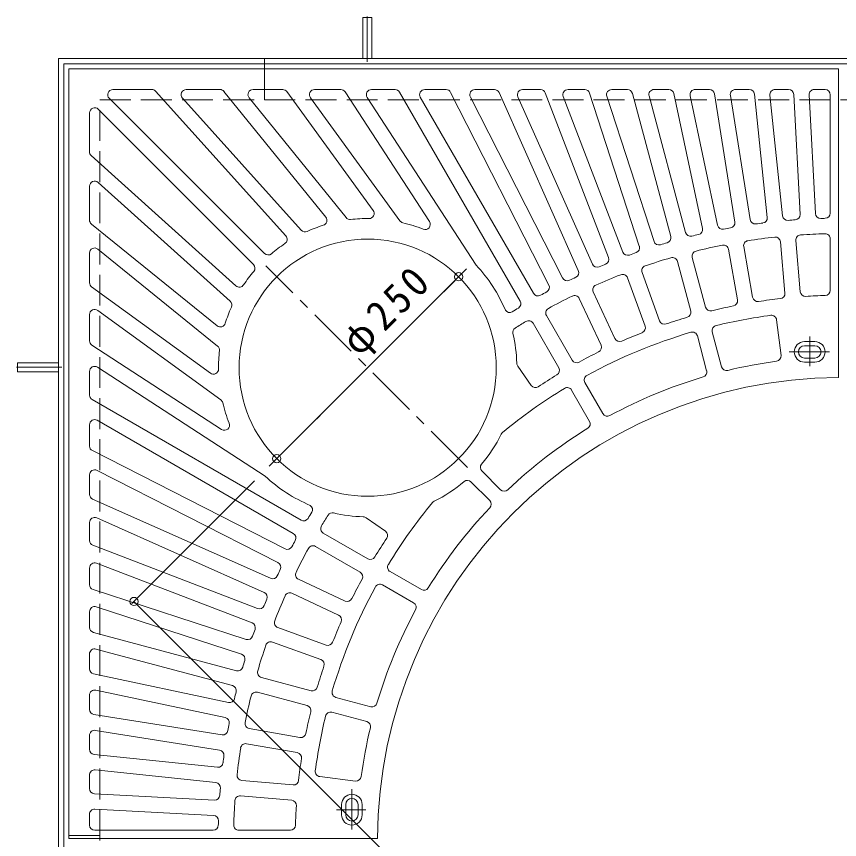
# Model space of a CAD drawing. Units: millimetres at full size, sheet at 1:10; details may follow other scales. Extents: x -1841 to 1849, y -1367 to 1300.
# Drawn here: x -1694 to -894, y 500 to 1300 of the extents above; entities that cross this region are included whole.
import ezdxf

# ---------------------------------------------------------------- set-up
doc = ezdxf.new("R2010")
doc.units = ezdxf.units.MM
doc.header["$LTSCALE"] = 10
doc.header["$PDMODE"] = 32
doc.header["$PDSIZE"] = 8
doc.linetypes.add('CHAIN1', pattern=[8, 5, -1, 1, -1])
doc.linetypes.add('DASHED3', pattern=[4, 3, -1])
for name, color, linetype, lineweight in [('0-0', 3, 'Continuous', 18), ('0-1', 2, 'Continuous', 18), ('0-4', 7, 'Continuous', 18)]:
    doc.layers.add(name, color=color, linetype=linetype, lineweight=lineweight)
doc.styles.add('ＭＳ ゴシック', font='')
doc.styles.get('ＭＳ ゴシック').set_extended_font_data('MS Gothic')

msp = doc.modelspace()

# ---------------------------------------------------------------- linework, layer by layer
at = {"layer": '0-0'}
for p, q in [((-1563.08, 1228.63), (-1600.79, 1228.63)), ((-1559.36, 1226.98), (-1432.71, 1086.31)), ((-1496.64, 1228.63), (-1529.44, 1228.63)), ((-1492.76, 1226.78), (-1393.82, 1104.61)), ((-1435.66, 1228.63), (-1464.47, 1228.63)), ((-1431.61, 1226.57), (-1347.78, 1111.18)), ((-1379.19, 1228.63), (-1404.76, 1228.63)), ((-1375, 1226.35), (-1293.07, 1100.2)), ((-1326.48, 1228.63), (-1349.38, 1228.63)), ((-1322.15, 1226.13), (-1204.9, 1023.05)), ((-1276.9, 1228.63), (-1297.61, 1228.63)), ((-1272.44, 1225.9), (-1177.02, 1038.63)), ((-1229.94, 1228.63), (-1248.84, 1228.63)), ((-1225.37, 1225.66), (-1148.37, 1052.73)), ((-1185.16, 1228.63), (-1202.57, 1228.63)), ((-1180.49, 1225.42), (-1119.03, 1065.31)), ((-1142.17, 1228.63), (-1158.38, 1228.63)), ((-1137.42, 1225.18), (-1089.06, 1076.34)), ((-1100.67, 1228.63), (-1115.89, 1228.63)), ((-1095.84, 1224.92), (-1058.56, 1085.78)), ((-1060.35, 1228.63), (-1074.79, 1228.63)), ((-1055.46, 1224.67), (-1027.6, 1093.62)), ((-1020.95, 1228.63), (-1034.79, 1228.63)), ((-1016.01, 1224.41), (-996.28, 1099.82)), ((-982.23, 1228.63), (-995.64, 1228.63)), ((-977.26, 1224.15), (-964.67, 1104.38)), ((-943.98, 1228.63), (-957.1, 1228.63)), ((-908.47, 1228.63), (-918.94, 1228.63)), ((-1604.32, 1220.1), (-1453.48, 1069.25)), ((-1533.15, 1220.29), (-1417.65, 1092.01)), ((-1468.36, 1220.48), (-1374.13, 1104.12)), ((-1408.8, 1220.69), (-1321.93, 1101.12)), ((-1353.57, 1220.91), (-1247.64, 1057.78)), ((-1301.94, 1221.13), (-1191.9, 1030.55)), ((-1253.3, 1221.36), (-1163.66, 1045.44)), ((-1207.14, 1221.6), (-1134.67, 1058.83)), ((-1163.04, 1221.84), (-1105.02, 1070.68)), ((-1120.64, 1222.09), (-1074.79, 1080.97)), ((-1079.62, 1222.34), (-1044.07, 1089.66)), ((-1039.68, 1222.59), (-1012.93, 1096.74)), ((-1000.58, 1222.85), (-981.46, 1102.17)), ((-962.07, 1223.11), (-949.75, 1105.95)), ((-938.98, 1223.89), (-932.87, 1107.27)), ((-923.94, 1223.37), (-917.89, 1108.06)), ((-903.46, 1223.63), (-903.46, 1108.45)), ((-1614.93, 1209.49), (-1464.08, 1058.64)), ((-1623.46, 1168.24), (-1623.46, 1205.95)), ((-1621.81, 1164.53), (-1481.15, 1037.87)), ((-1615.12, 1138.32), (-1486.84, 1022.82)), ((-1623.46, 1101.81), (-1623.46, 1134.6)), ((-1621.61, 1097.92), (-1499.44, 998.99)), ((-951.91, 1080.62), (-947.55, 1030.8)), ((-936.97, 1081.93), (-932.61, 1032.1)), ((-903.46, 1083.44), (-903.46, 1033.42)), ((-1615.32, 1073.53), (-1498.95, 979.29)), ((-1002.41, 1073.31), (-993.73, 1024.06)), ((-987.64, 1075.91), (-978.96, 1026.66)), ((-1623.46, 1040.82), (-1623.46, 1069.64)), ((-1037.6, 1065.51), (-1024.65, 1017.2)), ((-1052.08, 1061.63), (-1039.14, 1013.32)), ((-1086.45, 1050.79), (-1069.35, 1003.8)), ((-1100.55, 1045.66), (-1083.44, 998.67)), ((-1621.4, 1036.78), (-1506.02, 952.95)), ((-1147.44, 1025.53), (-1126.3, 980.21)), ((-1133.84, 1031.87), (-1112.71, 986.55)), ((-1623.46, 984.36), (-1623.46, 1009.92)), ((-1615.53, 1013.97), (-1495.96, 927.1)), ((-1179.4, 1008.89), (-1154.4, 965.58)), ((-1192.39, 1001.39), (-1167.39, 958.08)), ((-955.61, 1004.81), (-951.35, 970.06)), ((-1018.18, 993.05), (-1009.12, 959.23)), ((-1032.67, 989.16), (-1023.61, 955.35)), ((-1621.19, 980.16), (-1495.03, 898.24)), ((-928.46, 983.63), (-918.46, 983.63)), ((-928.46, 979.63), (-918.46, 979.63)), ((-928.46, 967.63), (-918.46, 967.63)), ((-928.46, 963.63), (-918.46, 963.63)), ((-1623.46, 931.64), (-1623.46, 954.55)), ((-1615.74, 958.74), (-1452.61, 852.8)), ((-1207.25, 959.83), (-1194.1, 941.06)), ((-1154.88, 936.42), (-1137.38, 906.1)), ((-1141.89, 943.92), (-1124.39, 913.6)), ((-1620.97, 927.31), (-1417.88, 810.06)), ((-1615.96, 907.11), (-1425.38, 797.07)), ((-1623.46, 882.07), (-1623.46, 902.78)), ((-1620.73, 877.61), (-1433.46, 782.19)), ((-1616.19, 858.46), (-1440.27, 768.82)), ((-1242.08, 857.86), (-1223.92, 839.69)), ((-1623.46, 835.1), (-1623.46, 854.01)), ((-1252.69, 847.25), (-1234.53, 829.09)), ((-1620.5, 830.54), (-1447.56, 753.54)), ((-1616.43, 812.31), (-1453.66, 739.84)), ((-1354.67, 812.41), (-1335.9, 799.27)), ((-1623.46, 790.32), (-1623.46, 807.74)), ((-1396.23, 797.56), (-1352.92, 772.55)), ((-1620.26, 785.65), (-1460.14, 724.19)), ((-1403.73, 784.57), (-1360.41, 759.56)), ((-1616.67, 768.21), (-1465.52, 710.19)), ((-1623.46, 747.34), (-1623.46, 763.54)), ((-1331.26, 760.05), (-1300.93, 742.54)), ((-1420.37, 752.6), (-1375.04, 731.47)), ((-1338.76, 747.06), (-1308.43, 729.55)), ((-1620.01, 742.59), (-1471.17, 694.22)), ((-1426.71, 739.01), (-1381.38, 717.87)), ((-1623.46, 705.84), (-1623.46, 721.06)), ((-1616.92, 725.81), (-1475.8, 679.96)), ((-1440.5, 705.72), (-1393.5, 688.61)), ((-1619.76, 701.01), (-1480.61, 663.72)), ((-1445.63, 691.62), (-1398.63, 674.51)), ((-1617.17, 684.78), (-1484.5, 649.23)), ((-1623.46, 665.51), (-1623.46, 679.95)), ((-1619.5, 660.62), (-1488.45, 632.77)), ((-1456.46, 657.25), (-1408.15, 644.31)), ((-1617.43, 644.85), (-1491.57, 618.09)), ((-1460.34, 642.76), (-1412.04, 629.82)), ((-1623.46, 626.12), (-1623.46, 639.95)), ((-1384, 637.83), (-1350.18, 628.77)), ((-1619.25, 621.18), (-1494.65, 601.44)), ((-1387.88, 623.34), (-1354.06, 614.28)), ((-1623.46, 587.4), (-1623.46, 600.8)), ((-1617.68, 605.74), (-1497, 586.63)), ((-1468.14, 607.58), (-1418.89, 598.89)), ((-1470.75, 592.81), (-1421.5, 584.12)), ((-1618.99, 582.43), (-1499.21, 569.84)), ((-1623.46, 549.14), (-1623.46, 562.26)), ((-1617.94, 567.23), (-1500.78, 554.92)), ((-1399.64, 560.78), (-1364.9, 556.52)), ((-1475.45, 557.08), (-1425.63, 552.72)), ((-1618.73, 544.15), (-1502.11, 538.04)), ((-1476.76, 542.13), (-1426.94, 537.78)), ((-1618.2, 529.1), (-1502.89, 523.06)), ((-1378.46, 533.63), (-1378.46, 523.63)), ((-1374.46, 533.63), (-1374.46, 523.63)), ((-1362.47, 533.63), (-1362.47, 523.63)), ((-1358.46, 533.63), (-1358.46, 523.63)), ((-1623.46, 513.63), (-1623.46, 524.11)), ((-1618.46, 508.63), (-1503.28, 508.63)), ((-1478.27, 508.63), (-1428.25, 508.63))]:
    msp.add_line(p, q, dxfattribs=at)
at = {"layer": '0-0', "linetype": 'CHAIN1'}
for p, q in [((-1256.02, 861.19), (-1452.08, 1057.24)), ((-1448.93, 862.4), (-1257.01, 1054.33)), ((-923.46, 988.67), (-923.46, 959.9)), ((-943.44, 973.63), (-904.13, 973.63)), ((-1368.46, 548.6), (-1368.46, 509.3)), ((-1383.51, 528.63), (-1354.74, 528.63))]:
    msp.add_line(p, q, dxfattribs=at)
at = {"layer": '0-0'}
for points in [[(-1643.46, 1248.63), (-1643.46, 500.63), (-1343.46, 500.63)], [(-1643.46, 1248.63), (-895.46, 1248.63), (-895.46, 948.63)]]:
    msp.add_lwpolyline(points, dxfattribs=at)
msp.add_circle((-1353.08, 958.25), 125, dxfattribs=at)
for centre, radius, start, end in [((-1600.79, 1223.63), 5, 90, 224.99799), ((-1563.08, 1223.63), 5, 41.99966, 90), ((-1529.44, 1223.63), 5, 90, 221.99966), ((-1496.64, 1223.63), 5, 39.00119, 90), ((-1464.47, 1223.63), 5, 90, 218.99898), ((-1435.66, 1223.63), 5, 35.99837, 90), ((-1404.76, 1223.63), 5, 90, 216.00003), ((-1379.19, 1223.63), 5, 33.00031, 90), ((-1349.38, 1223.63), 5, 90, 212.99876), ((-1326.48, 1223.63), 5, 30.00122, 90), ((-1297.61, 1223.63), 5, 90, 209.99876), ((-1276.9, 1223.63), 5, 27.00052, 90), ((-1248.84, 1223.63), 5, 90, 207.00052), ((-1229.94, 1223.63), 5, 23.99966, 90), ((-1202.57, 1223.63), 5, 90, 203.99968), ((-1185.16, 1223.63), 5, 21.00063, 90), ((-1158.38, 1223.63), 5, 90, 201.00063), ((-1142.17, 1223.63), 5, 18.00044, 90), ((-1115.89, 1223.63), 5, 90, 198.00044), ((-1100.67, 1223.63), 5, 15.0009, 90), ((-1074.79, 1223.63), 5, 90, 195.0009), ((-1060.35, 1223.63), 5, 11.99919, 90), ((-1034.79, 1223.63), 5, 90, 191.99919), ((-1020.95, 1223.63), 5, 8.9989, 90), ((-995.64, 1223.63), 5, 90, 188.99934), ((-982.23, 1223.63), 5, 6.00069, 90), ((-957.1, 1223.63), 5, 90, 186.00098), ((-943.98, 1223.63), 5, 2.99921, 90), ((-918.94, 1223.63), 5, 90, 182.99921), ((-908.47, 1223.63), 5, 0, 90), ((-1618.46, 1205.95), 5, 45.00201, 180), ((-1618.46, 1168.24), 5, 180, 228.00034), ((-1618.46, 1134.6), 5, 48.00034, 180), ((-1397.71, 1101.46), 5, 287.30914, 39.00119), ((-1370.24, 1107.27), 5, 219.00119, 276.56903), ((-1351.83, 1108.25), 5, 269.52023, 36.00003), ((-969.65, 1103.86), 5, 277.17537, 6.00069), ((-944.78, 1106.47), 5, 186.00098, 274.82611), ((-937.87, 1107.01), 5, 274.17401, 2.99921), ((-912.9, 1108.32), 5, 182.99921, 271.82573), ((-908.47, 1108.45), 5, 271.40819, 0), ((-1618.46, 1101.81), 5, 180, 230.99881), ((-1353.08, 958.25), 145, 107.3075, 113.93341), ((-1353.08, 958.25), 145, 89.51926, 96.56845), ((-1317.88, 1104.06), 5, 216.00003, 256.42851), ((-1353.08, 958.25), 145, 68.15289, 76.42827), ((-1297.26, 1097.48), 5, 248.15167, 32.99876), ((-1008.04, 1097.77), 5, 191.99919, 280.82613), ((-1001.22, 1099.04), 5, 280.17407, 8.99934), ((-976.52, 1102.95), 5, 188.9989, 277.82538), ((-893.46, 498.63), 605, 97.17419, 97.82587), ((-893.46, 498.63), 605, 94.17419, 94.82585), ((-893.46, 498.63), 605, 91.4091, 91.82585), ((-1413.94, 1095.35), 5, 221.99966, 293.93367), ((-1039.24, 1090.96), 5, 195.00017, 283.82556), ((-1032.49, 1092.58), 5, 283.17419, 11.99919), ((-893.46, 498.63), 605, 100.17422, 100.82585), ((-893.46, 498.63), 590, 91.46933, 93.77567), ((-908.47, 1083.44), 5, 0, 91.47069), ((-1436.42, 1082.97), 5, 303.75305, 41.99966), ((-1070.04, 1082.52), 5, 198.00044, 286.82513), ((-1063.39, 1084.49), 5, 286.1739, 15.0009), ((-893.46, 498.63), 605, 103.17419, 103.82585), ((-982.72, 1076.78), 5, 98.77487, 190.00092), ((-893.46, 498.63), 590, 96.22438, 98.77568), ((-956.89, 1080.18), 5, 4.99986, 96.22388), ((-931.99, 1082.36), 5, 93.77556, 184.99986), ((-1618.46, 1069.64), 5, 51.00102, 180), ((-1353.08, 958.25), 145, 123.75204, 130.21973), ((-1093.81, 1074.79), 5, 289.1747, 18.00044), ((-893.46, 498.63), 605, 106.17421, 106.82587), ((-893.46, 498.63), 590, 101.22438, 103.77568), ((-1007.34, 1072.44), 5, 9.99973, 101.22374), ((-1449.94, 1072.79), 5, 225.00201, 310.21886), ((-1123.69, 1063.52), 5, 292.17569, 21.00063), ((-1100.35, 1072.48), 5, 201.00063, 289.82474), ((-893.46, 498.63), 605, 109.17421, 109.82587), ((-893.47, 498.63), 590, 106.22438, 108.77568), ((-1056.91, 1060.34), 5, 15.00078, 106.22479), ((-1032.77, 1066.81), 5, 103.77473, 195.00078), ((-1467.62, 1055.11), 5, 319.78114, 44.99799), ((-1353.08, 958.25), 145, 22.6572, 43.34543), ((-1130.1, 1060.86), 5, 203.99968, 292.82732), ((-893.46, 498.63), 605, 112.17418, 112.82584), ((-1081.76, 1052.5), 5, 108.77579, 200.00183), ((-1353.08, 958.25), 145, 139.78027, 146.24796), ((-1152.94, 1050.69), 5, 295.17348, 23.99966), ((-893.47, 498.63), 590, 111.22438, 113.77568), ((-1105.25, 1043.95), 5, 20.00076, 111.22478), ((-1618.46, 1040.82), 5, 180, 234.00163), ((-1159.2, 1047.71), 5, 207.00052, 295.82742), ((-893.46, 498.63), 605, 115.17421, 115.82587), ((-1477.8, 1041.59), 5, 228.00034, 326.24695), ((-1181.48, 1036.36), 5, 298.17502, 27.00052), ((-1129.31, 1033.99), 5, 113.77577, 205.00182), ((-927.63, 1032.54), 5, 184.99986, 273.66168), ((-908.47, 1033.42), 5, 271.60698, 0), ((-1187.58, 1033.05), 5, 209.99876, 298.82547), ((-893.46, 498.63), 605, 118.17421, 118.82585), ((-893.47, 498.63), 590, 116.22437, 118.77567), ((-1151.97, 1023.42), 5, 24.99971, 116.22372), ((-998.65, 1023.19), 5, 281.33786, 9.99973), ((-974.03, 1027.53), 5, 190.00092, 278.66048), ((-893.46, 498.63), 530, 96.33882, 98.66124), ((-952.53, 1030.36), 5, 276.338, 4.99986), ((-893.46, 498.63), 530, 91.60683, 93.66121), ((-1353.08, 958.25), 145, 156.06659, 162.6925), ((-1490.19, 1019.1), 5, 336.06633, 48.00034), ((-893.46, 498.63), 605, 121.17419, 121.82585), ((-1209.23, 1020.55), 5, 301.17456, 30.00122), ((-1019.82, 1018.5), 5, 195.00078, 283.66034), ((-893.46, 498.63), 530, 101.33882, 103.66124), ((-1618.46, 1009.92), 5, 53.99997, 180), ((-1215.14, 1016.92), 5, 214.25223, 301.82603), ((-1175.07, 1011.39), 5, 118.77472, 210.00076), ((-1043.97, 1012.03), 5, 286.33891, 15.00078), ((-893.46, 498.63), 515, 97.56178, 103.5956), ((-960.58, 1004.2), 5, 7.00072, 97.562), ((-1496.29, 1002.88), 5, 230.99881, 342.69086), ((-893.47, 498.64), 590, 121.22435, 122.41391), ((-1196.72, 998.89), 5, 30.00064, 121.22466), ((-1064.65, 1005.51), 5, 200.00183, 288.66139), ((-893.47, 498.63), 530, 106.33882, 108.66124), ((-1207.04, 992.49), 5, 122.41284, 193.19484), ((-893.46, 498.63), 515, 106.40446, 118.59558), ((-893.47, 498.63), 530, 111.33881, 113.66122), ((-1088.14, 996.96), 5, 291.3389, 20.00076), ((-1037.5, 987.87), 5, 15.0009, 106.40475), ((-1013.35, 994.34), 5, 103.59422, 195.0009), ((-1618.46, 984.36), 5, 180, 236.99969), ((-1353.08, 958.25), 145, 1.7009, 13.19521), ((-1108.18, 988.66), 5, 205.00182, 293.66138), ((-1502.1, 975.41), 5, 353.43097, 50.99881), ((-1130.83, 978.09), 5, 296.33784, 24.99971), ((-928.46, 973.63), 10, 90, 270), ((-928.46, 973.63), 6, 90, 270), ((-918.46, 973.63), 10, 270, 90), ((-918.46, 973.63), 6, 270, 90), ((-1353.08, 958.25), 145, 173.43155, 180.48074), ((-893.47, 498.63), 530, 116.33881, 118.66122), ((-956.31, 969.46), 5, 277.60214, 7.00107), ((-1203.15, 962.7), 5, 181.70071, 215.00108), ((-1150.07, 968.08), 5, 210.00076, 298.66032), ((-893.46, 498.63), 470, 97.60316, 103.49208), ((-1618.46, 954.55), 5, 57.00124, 180), ((-1503.08, 956.99), 5, 233.99997, 0.47977), ((-1171.72, 955.58), 5, 301.33878, 30.00064), ((-1028.43, 954.05), 5, 286.50809, 15.00017), ((-1004.29, 960.52), 5, 195.0009, 283.49231), ((-893.46, 498.63), 450, 90.25464, 179.74536), ((-893.47, 498.64), 530, 121.33881, 123.66122), ((-1137.56, 946.42), 5, 118.5955, 209.99876), ((-893.46, 498.63), 470, 106.508, 118.49205), ((-893.46, 498.63), 515, 121.40446, 129.63913), ((-1190.01, 943.93), 5, 215.00169, 303.66125), ((-1159.21, 933.92), 5, 30.0018, 121.40565), ((-1618.46, 931.64), 5, 180, 239.99878), ((-1498.9, 923.05), 5, 13.57149, 53.99997), ((-1353.08, 958.25), 145, 193.57173, 201.84711), ((-1120.06, 916.1), 5, 210.00122, 298.49265), ((-1618.46, 902.78), 5, 60.00124, 180), ((-1492.31, 902.43), 5, 237.00124, 21.84833), ((-1141.71, 903.6), 5, 301.50899, 30.00107), ((-893.46, 498.63), 470, 121.50797, 133.49202), ((-1353.08, 958.25), 145, 319.78041, 333.52136), ((-1218.82, 891.37), 5, 129.63875, 153.52127), ((-1618.46, 882.07), 5, 180, 242.99948), ((-1238.55, 861.39), 5, 139.77898, 224.99799), ((-1618.46, 854.01), 5, 62.99948, 180), ((-1353.08, 958.25), 145, 226.65457, 247.3428), ((-1256.23, 843.71), 5, 45.00201, 130.22102), ((-1353.08, 958.25), 145, 296.47864, 310.21959), ((-1618.46, 835.1), 5, 180, 246.00034), ((-1220.38, 843.23), 5, 225.00212, 313.49355), ((-1411.75, 820.31), 5, 328.17397, 55.74777), ((-893.46, 498.63), 515, 140.3609, 148.59557), ((-1286.2, 823.99), 5, 116.47873, 140.36125), ((-1238.06, 825.55), 5, 316.50719, 44.99861), ((-893.46, 498.63), 605, 148.17418, 148.82584), ((-1387.32, 812.21), 5, 76.80516, 147.58716), ((-1353.08, 958.25), 145, 256.80479, 268.2991), ((-893.46, 498.63), 470, 136.508, 148.49205), ((-1618.46, 807.74), 5, 66.00032, 180), ((-1415.38, 814.39), 5, 239.99878, 328.82544), ((-893.47, 498.63), 590, 147.58612, 148.77568), ((-1357.54, 808.32), 5, 54.99892, 88.29929), ((-1393.73, 801.89), 5, 148.77534, 239.99936), ((-1427.88, 792.74), 5, 331.17453, 60.00124), ((-893.47, 498.63), 530, 146.33881, 148.66122), ((-1338.76, 795.17), 5, 326.33875, 54.99831), ((-1618.46, 790.32), 5, 180, 248.99937), ((-1431.19, 786.64), 5, 242.99948, 331.82498), ((-893.46, 498.63), 605, 151.17418, 151.82582), ((-1406.23, 780.24), 5, 59.99908, 151.22513), ((-893.47, 498.63), 590, 151.22435, 153.77565), ((-1618.46, 763.54), 5, 68.99937, 180), ((-1442.54, 764.37), 5, 334.17258, 62.99948), ((-1350.42, 776.88), 5, 239.99936, 328.66122), ((-893.46, 498.63), 605, 154.17416, 154.82582), ((-1328.76, 764.38), 5, 148.59508, 239.99893), ((-1445.53, 758.11), 5, 246.00034, 334.82652), ((-1418.25, 757.14), 5, 153.77612, 245.00014), ((-893.47, 498.63), 530, 151.33879, 153.66121), ((-1362.92, 755.23), 5, 331.33952, 59.99908), ((-1618.46, 747.34), 5, 180, 251.99956), ((-893.46, 498.63), 515, 151.40445, 163.59557), ((-1341.26, 742.73), 5, 60.00124, 151.4045), ((-1298.43, 746.87), 5, 239.99966, 328.49174), ((-1455.69, 735.27), 5, 337.17268, 66.00032), ((-893.47, 498.63), 590, 156.22435, 158.77565), ((-1428.82, 734.48), 5, 64.99908, 156.22513), ((-893.46, 498.63), 605, 157.17419, 157.82585), ((-1372.93, 736), 5, 245.00014, 333.662), ((-1310.93, 725.22), 5, 331.50735, 59.99878), ((-1618.46, 721.06), 5, 71.99956, 180), ((-1458.35, 728.86), 5, 248.99937, 337.82431), ((-893.46, 498.63), 470, 151.50798, 163.49203), ((-1438.79, 710.41), 5, 158.77612, 250.00014), ((-1383.49, 713.34), 5, 336.33952, 64.99908), ((-1618.46, 705.84), 5, 180, 254.9991), ((-1467.31, 705.52), 5, 340.17526, 68.99937), ((-893.47, 498.63), 530, 156.33879, 158.66121), ((-1469.62, 698.98), 5, 251.99956, 340.8253), ((-893.46, 498.63), 605, 160.17416, 160.82582), ((-893.47, 498.63), 590, 161.22435, 163.77565), ((-1447.34, 686.92), 5, 69.99908, 161.22513), ((-1391.79, 693.31), 5, 250.00014, 338.662), ((-1618.46, 679.95), 5, 74.9991, 180), ((-1477.35, 675.2), 5, 343.17487, 71.99956), ((-893.46, 498.63), 605, 163.17416, 163.82582), ((-1400.34, 669.82), 5, 341.33952, 69.99908), ((-1618.46, 665.51), 5, 180, 258.00081), ((-1479.32, 668.55), 5, 254.9991, 343.8261), ((-893.47, 498.63), 530, 161.33879, 163.66121), ((-1455.17, 662.08), 5, 163.77612, 255.00014), ((-1485.79, 644.4), 5, 346.17444, 74.99983), ((-1618.46, 639.95), 5, 78.00081, 180), ((-893.46, 498.63), 605, 166.17418, 166.82584), ((-1461.64, 637.93), 5, 74.99908, 166.22513), ((-1406.86, 649.14), 5, 255.00014, 343.662), ((-1382.7, 642.66), 5, 163.59525, 254.9991), ((-1487.41, 637.66), 5, 258.00081, 346.82581), ((-893.47, 498.63), 590, 166.22435, 168.77565), ((-1348.89, 633.6), 5, 254.99983, 343.49191), ((-1618.46, 626.12), 5, 180, 261.0011), ((-1413.33, 624.99), 5, 346.33952, 74.99908), ((-1492.61, 613.2), 5, 349.17387, 78.00081), ((-893.47, 498.63), 530, 166.33879, 168.66121), ((-893.46, 498.63), 515, 166.40443, 172.43825), ((-1389.17, 618.51), 5, 74.9991, 166.40578), ((-893.46, 498.63), 605, 169.17418, 169.82581), ((-1467.28, 612.5), 5, 168.77612, 260.00014), ((-893.46, 498.63), 470, 166.50795, 172.39687), ((-1355.36, 609.45), 5, 346.50769, 74.9991), ((-1618.46, 600.8), 5, 81.00066, 180), ((-1493.87, 606.38), 5, 261.00066, 349.82593), ((-1418.02, 603.82), 5, 260.00014, 348.662), ((-1471.62, 587.88), 5, 79.99908, 171.22513), ((-1618.46, 587.4), 5, 180, 263.99931), ((-1497.78, 581.69), 5, 352.17462, 81.0011), ((-893.46, 498.63), 590, 171.22435, 173.77565), ((-1422.36, 579.2), 5, 351.33952, 79.99908), ((-893.46, 498.63), 605, 172.17416, 172.82584), ((-893.46, 498.63), 530, 171.33879, 173.66121), ((-1498.69, 574.81), 5, 263.99931, 352.82463), ((-1618.46, 562.26), 5, 83.99902, 180), ((-1475.02, 562.06), 5, 173.77612, 265.00014), ((-1399.03, 565.74), 5, 172.438, 262.99928), ((-1364.29, 561.48), 5, 262.99893, 352.39786), ((-1501.3, 549.95), 5, 355.17389, 83.99902), ((-1425.19, 557.7), 5, 265.00014, 353.662), ((-1618.46, 549.14), 5, 180, 267.00079), ((-893.46, 498.63), 605, 175.17418, 175.82584), ((-1501.85, 543.03), 5, 267.00079, 355.82599), ((-893.46, 498.63), 590, 176.22437, 178.5307), ((-1477.19, 537.15), 5, 85.00014, 176.22444), ((-1427.37, 532.79), 5, 356.33832, 85.00014), ((-1368.46, 533.63), 10, 0, 180), ((-1368.46, 533.63), 6, 0, 180), ((-1618.46, 524.11), 5, 87.00079, 180), ((-893.46, 498.63), 530, 176.33882, 178.3932), ((-1503.15, 518.07), 5, 358.17427, 87.00079), ((-1368.46, 523.63), 10, 180, 0), ((-1368.46, 523.63), 6, 180, 0), ((-1618.46, 513.63), 5, 180, 270), ((-1503.28, 513.63), 5, 270, 358.59181), ((-893.46, 498.63), 605, 178.17418, 178.59093), ((-1478.27, 513.63), 5, 178.52931, 270), ((-1428.25, 513.63), 5, 270, 358.39302)]:
    msp.add_arc(centre, radius, start, end, dxfattribs=at)
at = {"layer": '0-1'}
for p, q in [((-1357.96, 1298.63), (-1348.96, 1298.63)), ((-1357.96, 1258.63), (-1357.96, 1298.63)), ((-1348.96, 1258.63), (-1348.96, 1298.63)), ((-1453.46, 1218.63), (-1453.46, 1258.63)), ((-1648.46, 1253.63), (-138.46, 1253.63)), ((-1648.46, -256.37), (-1648.46, 1253.63)), ((-1693.46, 963.13), (-1693.46, 954.13)), ((-1653.46, 963.13), (-1693.46, 963.13)), ((-1653.46, 954.13), (-1693.46, 954.13))]:
    msp.add_line(p, q, dxfattribs=at)
at = {"layer": '0-1', "linetype": 'CHAIN1'}
for p, q in [((-1353.46, 1255.64), (-1353.46, 1299.65)), ((-1650.47, 958.63), (-1694.48, 958.63))]:
    msp.add_line(p, q, dxfattribs=at)
at = {"layer": '0-1', "linetype": 'DASHED3'}
msp.add_line((-1643.46, 503.63), (-1603.46, 503.63), dxfattribs=at)
at = {"layer": '0-1'}
msp.add_lwpolyline([(-1653.46, -261.37), (-1653.46, 1258.63), (-133.46, 1258.63), (-133.46, -261.37)], close=True, dxfattribs=at)
at = {"layer": '0-1', "linetype": 'DASHED3'}
msp.add_lwpolyline([(-1613.46, -221.37), (-1613.46, 1218.63), (-173.46, 1218.63), (-173.46, -221.37)], close=True, dxfattribs=at)
at = {"layer": '0-4'}
for p, q in [((-1264.7, 1046.64), (-1441.47, 869.86)), ((-1582.41, 728.93), (-1463.07, 848.26)), ((-1580.29, 731.05), (-661.05, -188.19))]:
    msp.add_line(p, q, dxfattribs=at)
for p in [(-1264.7, 1046.64), (-1441.47, 869.86), (-1580.29, 731.05)]:
    msp.add_point(p, dxfattribs=at)

# ---------------------------------------------------------------- texts
at = {"layer": '0-4', "color": 2, "insert": (-1355.92, 962.18), "char_height": 29.33, "attachment_point": 7, "rotation": 45, "style": 'ＭＳ ゴシック'}
msp.add_mtext('\\T1.21;\\W0.95;φ250', dxfattribs=at)

doc.saveas('drawing.dxf')
